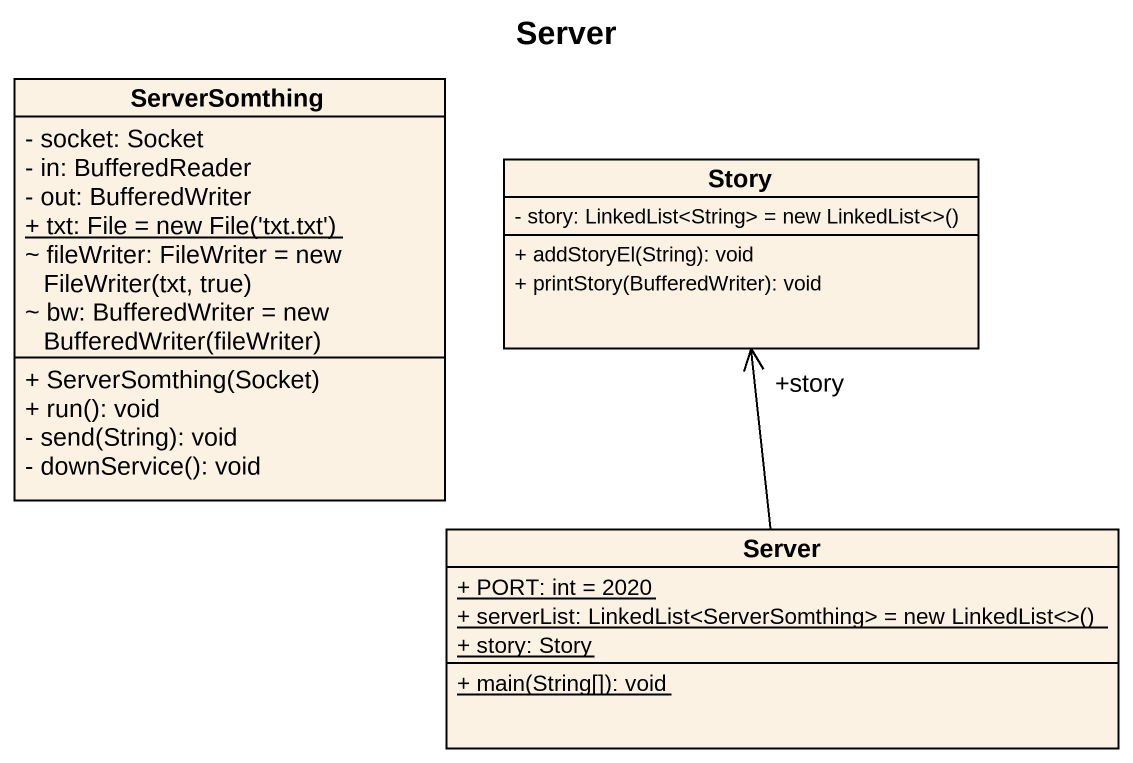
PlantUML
@startuml
title Server
hide circle
hide empty members
skinparam classAttributeIconSize 0
class ServerSomthing {
  - socket: Socket
  - in: BufferedReader
  - out: BufferedWriter
  {static} {field} + txt: File = new File('txt.txt')
  {field} ~ fileWriter: FileWriter = new FileWriter(txt, true)
  {field} ~ bw: BufferedWriter = new BufferedWriter(fileWriter)
  + ServerSomthing(Socket)
  + run(): void
  - send(String): void
  - downService(): void
}
class Story {
  {field} - story: LinkedList<String> = new LinkedList<>()
  + addStoryEl(String): void
  + printStory(BufferedWriter): void
}
class Server {
  {static} + PORT: int = 2020
  {static} {field} + serverList: LinkedList<ServerSomthing> = new LinkedList<>()
  {static} + story: Story
  {static} + main(String[]): void
}
Server -up-> "+story" Story
@enduml
